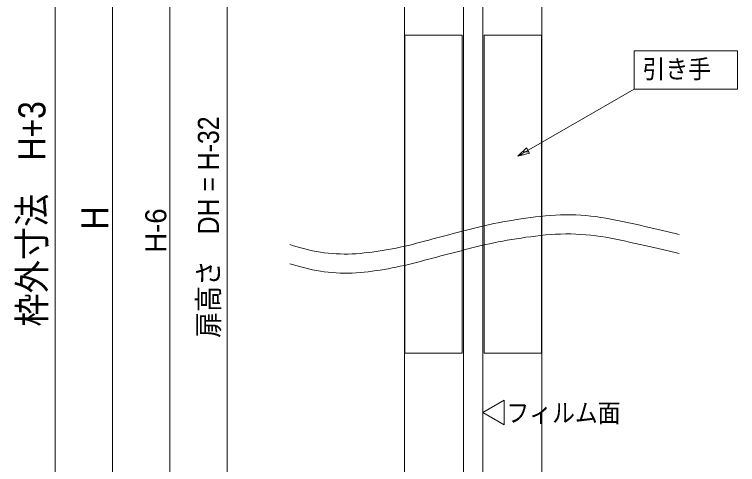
# Model space of a CAD drawing. Units: millimetres, scale not verified. Extents: x -4547 to 4547, y -2284 to 2284.
# Drawn here: x -2441 to -1495, y -1094 to -505 of the extents above; entities that cross this region are included whole.
import ezdxf
from ezdxf.enums import TextEntityAlignment as Align

# ---------------------------------------------------------------- set-up
doc = ezdxf.new("R2010")
doc.units = ezdxf.units.MM
doc.header["$LTSCALE"] = 20
doc.linetypes.add('CHAIN2', pattern=[12, 9, -1, 1, -1])
for name, color, linetype, lineweight in [('0-0_3一般', 7, 'Continuous', 9), ('0-3_2寸法-1', 7, 'Continuous', 9), ('0-4_2寸法-3', 7, 'Continuous', 9)]:
    doc.layers.add(name, color=color, linetype=linetype, lineweight=lineweight)
doc.styles.add('ＭＳ ゴシック', font='')
doc.styles.add('ＭＳ Ｐゴシック', font='')
doc.styles.get('ＭＳ ゴシック').set_extended_font_data('MS Gothic')
doc.styles.get('ＭＳ Ｐゴシック').set_extended_font_data('MS PGothic')

# ---------------------------------------------------------------- blocks, each defined once
blk = doc.blocks.new('グループ-87')
at = {"layer": '0-0_3一般'}
for p, q in [((-11795.9, -18964.6), (-11795.9, -10653.8)), ((-11795.9, -10653.8), (-10295.9, -10653.8)), ((-10295.9, -10653.8), (-10295.9, -18964.6)), ((-9725.9, -18964.6), (-9725.9, -10653.8)), ((-9725.9, -10653.8), (-8225.9, -10653.8)), ((-8225.9, -10653.8), (-8225.9, -18964.6)), ((-10295.9, -18964.6), (-11795.9, -18964.6)), ((-8225.9, -18964.6), (-9725.9, -18964.6))]:
    blk.add_line(p, q, dxfattribs=at)
blk = doc.blocks.new('グループ-92')
at = {"layer": '0-0_3一般'}
for points in [[(-8210.9, -32220), (-11810.9, -32220), (-11810.9, 1260), (-8210.9, 1260)], [(-10260.9, -3140), (-9760.9, -3140), (-9760.9, -28280), (-10260.9, -28280)]]:
    blk.add_lwpolyline(points, close=True, dxfattribs=at)
at = {"layer": '0-0_3一般', "linetype": 'CHAIN2'}
for points in [[(-4619.2, -15862.5), (-4725.6, -15836.4), (-4833.7, -15810.2), (-4943.7, -15783.9), (-5055.5, -15757.5), (-5169.1, -15731), (-5284.6, -15704.3), (-5401.9, -15677.6), (-5521, -15650.8), (-5641.9, -15623.9), (-5764.7, -15596.9), (-5889.3, -15569.8), (-6015.7, -15542.5), (-6144, -15515.2), (-6274, -15487.8), (-6405.6, -15460.9), (-6537.3, -15436.6), (-6668.9, -15415.3), (-6800.5, -15397), (-6932.1, -15381.6), (-7063.7, -15369.1), (-7195.3, -15359.6), (-7326.8, -15353), (-7458.3, -15349.3), (-7589.7, -15348.6), (-7721.2, -15350.8), (-7852.6, -15356), (-7984, -15364.1), (-8115.4, -15375.1), (-8246.7, -15389.1), (-8376.7, -15404.4), (-8505, -15420.7), (-8631.4, -15437.7), (-8756.1, -15455.5), (-8878.9, -15474.2), (-8999.9, -15493.7), (-9119.2, -15514), (-9236.6, -15535.2), (-9352.3, -15557.2), (-9466.2, -15580)], [(-9466.2, -15580), (-9578.2, -15603.6), (-9688.5, -15628), (-9796.9, -15653.3), (-9903.6, -15679.4), (-10009.1, -15706.1), (-10114.7, -15732.9), (-10220.3, -15759.9), (-10326, -15787), (-10431.7, -15814.2), (-10537.4, -15841.6), (-10643.3, -15869.2), (-10749.1, -15896.8), (-10855.1, -15924.6), (-10961, -15952.6), (-11067.1, -15980.7), (-11173.2, -16008.9), (-11279.3, -16037.3), (-11385.5, -16065.8), (-11491.8, -16094.3), (-11597.9, -16121.8), (-11704, -16147.8), (-11810, -16172.6), (-11915.9, -16196), (-12021.7, -16218.2), (-12127.4, -16239), (-12233, -16258.5), (-12338.5, -16276.6), (-12443.9, -16293.5), (-12549.3, -16309), (-12654.5, -16323.2), (-12759.7, -16336.1), (-12864.7, -16347.6), (-12969.7, -16357.9), (-13074.5, -16366.1), (-13179.1, -16371.7), (-13283.4, -16374.8), (-13387.6, -16375.3), (-13491.5, -16373.3), (-13595.2, -16368.7)], [(-4619.2, -16362.5), (-4725.6, -16336.4), (-4833.7, -16310.2), (-4943.7, -16283.9), (-5055.5, -16257.5), (-5169.1, -16231), (-5284.6, -16204.3), (-5401.9, -16177.6), (-5521, -16150.8), (-5641.9, -16123.9), (-5764.7, -16096.9), (-5889.3, -16069.8), (-6015.7, -16042.5), (-6144, -16015.2), (-6274, -15987.8), (-6405.6, -15960.9), (-6537.3, -15936.6), (-6668.9, -15915.3), (-6800.5, -15897), (-6932.1, -15881.6), (-7063.7, -15869.1), (-7195.3, -15859.6), (-7326.8, -15853), (-7458.3, -15849.3), (-7589.7, -15848.6), (-7721.2, -15850.8), (-7852.6, -15856), (-7984, -15864.1), (-8115.4, -15875.1), (-8246.7, -15889.1), (-8376.7, -15904.4), (-8505, -15920.7), (-8631.4, -15937.7), (-8756.1, -15955.5), (-8878.9, -15974.2), (-8999.9, -15993.7), (-9119.2, -16014), (-9236.6, -16035.2), (-9352.3, -16057.2), (-9466.2, -16080)], [(-9466.2, -16080), (-9578.2, -16103.6), (-9688.5, -16128), (-9796.9, -16153.3), (-9903.6, -16179.4), (-10009.1, -16206.1), (-10114.7, -16232.9), (-10220.3, -16259.9), (-10326, -16287), (-10431.7, -16314.2), (-10537.4, -16341.6), (-10643.3, -16369.2), (-10749.1, -16396.8), (-10855.1, -16424.6), (-10961, -16452.6), (-11067.1, -16480.7), (-11173.2, -16508.9), (-11279.3, -16537.3), (-11385.5, -16565.8), (-11491.8, -16594.3), (-11597.9, -16621.8), (-11704, -16647.8), (-11810, -16672.6), (-11915.9, -16696), (-12021.7, -16718.2), (-12127.4, -16739), (-12233, -16758.5), (-12338.5, -16776.6), (-12443.9, -16793.5), (-12549.3, -16809), (-12654.5, -16823.2), (-12759.7, -16836.1), (-12864.7, -16847.6), (-12969.7, -16857.9), (-13074.5, -16866.1), (-13179.1, -16871.7), (-13283.4, -16874.8), (-13387.6, -16875.3), (-13491.5, -16873.3), (-13595.2, -16868.7)], [(-13595.2, -16368.7), (-13698.6, -16361.5), (-13801.9, -16351.8), (-13904.9, -16339.5), (-14007.7, -16324.6), (-14110.3, -16307.2), (-14212.6, -16287.2), (-14314.7, -16264.7), (-14416.6, -16239.6), (-14517.9, -16212.4), (-14617.5, -16184.6), (-14715.1, -16156.2), (-14810.9, -16127.3), (-14810.9, -16127.3)], [(-13595.2, -16868.7), (-13698.6, -16861.5), (-13801.9, -16851.8), (-13904.9, -16839.5), (-14007.7, -16824.6), (-14110.3, -16807.2), (-14212.6, -16787.2), (-14314.7, -16764.7), (-14416.6, -16739.6), (-14517.9, -16712.4), (-14617.5, -16684.6), (-14715.1, -16656.2), (-14810.9, -16627.3), (-14810.9, -16627.3)]]:
    blk.add_lwpolyline(points, dxfattribs=at)
at = {"layer": '0-0_3一般'}
blk.add_blockref('グループ-87', (0, 0), dxfattribs=at)
blk = doc.blocks.new('グループ-98')
at = {"layer": '0-0_3一般'}
blk.add_blockref('グループ-92', (0, 0), dxfattribs=at)

msp = doc.modelspace()

# ---------------------------------------------------------------- linework, layer by layer
at = {"layer": '0-3_2寸法-1'}
for p, q in [((-2388.13, 156.74), (-2388.13, -1684.74)), ((-2313.13, 141.74), (-2313.13, -1684.74)), ((-2238.13, 111.74), (-2238.13, -1684.74)), ((-2163.13, -1614.74), (-2163.13, 51.74))]:
    msp.add_line(p, q, dxfattribs=at)
at = {"layer": '0-4_2寸法-3'}
for p, q in [((-1782.67, -690.89), (-1630.59, -603.09)), ((-1770.86, -680.89), (-1772.67, -680.89)), ((-1770.86, -680.89), (-1772.67, -680.89)), ((-1775.21, -688.89), (-1780.67, -688.89)), ((-1768.55, -684.89), (-1776.67, -684.89))]:
    msp.add_line(p, q, dxfattribs=at)
for points in [[(-1630.59, -553.09), (-1495.25, -553.09), (-1495.25, -603.09), (-1630.59, -603.09)], [(-1767.44, -686.81), (-1782.67, -690.89), (-1771.52, -679.74)], [(-1767.44, -686.81), (-1782.67, -690.89), (-1771.52, -679.74)], [(-1828.67, -1025.8), (-1800.76, -1041.92), (-1800.76, -1009.68)]]:
    msp.add_lwpolyline(points, close=True, dxfattribs=at)

# ---------------------------------------------------------------- block references
at = {"layer": '0-0_3一般', "xscale": 0.05, "yscale": 0.05}
msp.add_blockref('グループ-98', (-1340.62, 0), dxfattribs=at)

# ---------------------------------------------------------------- texts
at = {"layer": '0-3_2寸法-1', "style": 'ＭＳ Ｐゴシック', "width": 0.9}
for s, height, p in [('枠外寸法\u3000H+3', 35.38, (-2390.04, -913.6)), ('扉高さ\u3000DH = H-32', 27.57, (-2165.46, -928.39)), ('H', 35.38, (-2307.82, -786.68))]:
    msp.add_text(s, height=height, rotation=90, dxfattribs=at).set_placement(p, align=Align.BOTTOM_LEFT)
at = {"layer": '0-3_2寸法-1', "style": 'ＭＳ Ｐゴシック'}
msp.add_text('H-6', height=27.51, rotation=90, dxfattribs=at).set_placement((-2234.33, -817.03), align=Align.BOTTOM_LEFT)
at = {"layer": '0-4_2寸法-3', "style": 'ＭＳ ゴシック', "width": 0.9}
for s, p in [('引き手', (-1619.62, -596.25)), ('フィルム面', (-1797.64, -1045.94))]:
    msp.add_text(s, height=24.34, dxfattribs=at).set_placement(p, align=Align.BOTTOM_LEFT)

doc.saveas('drawing.dxf')
